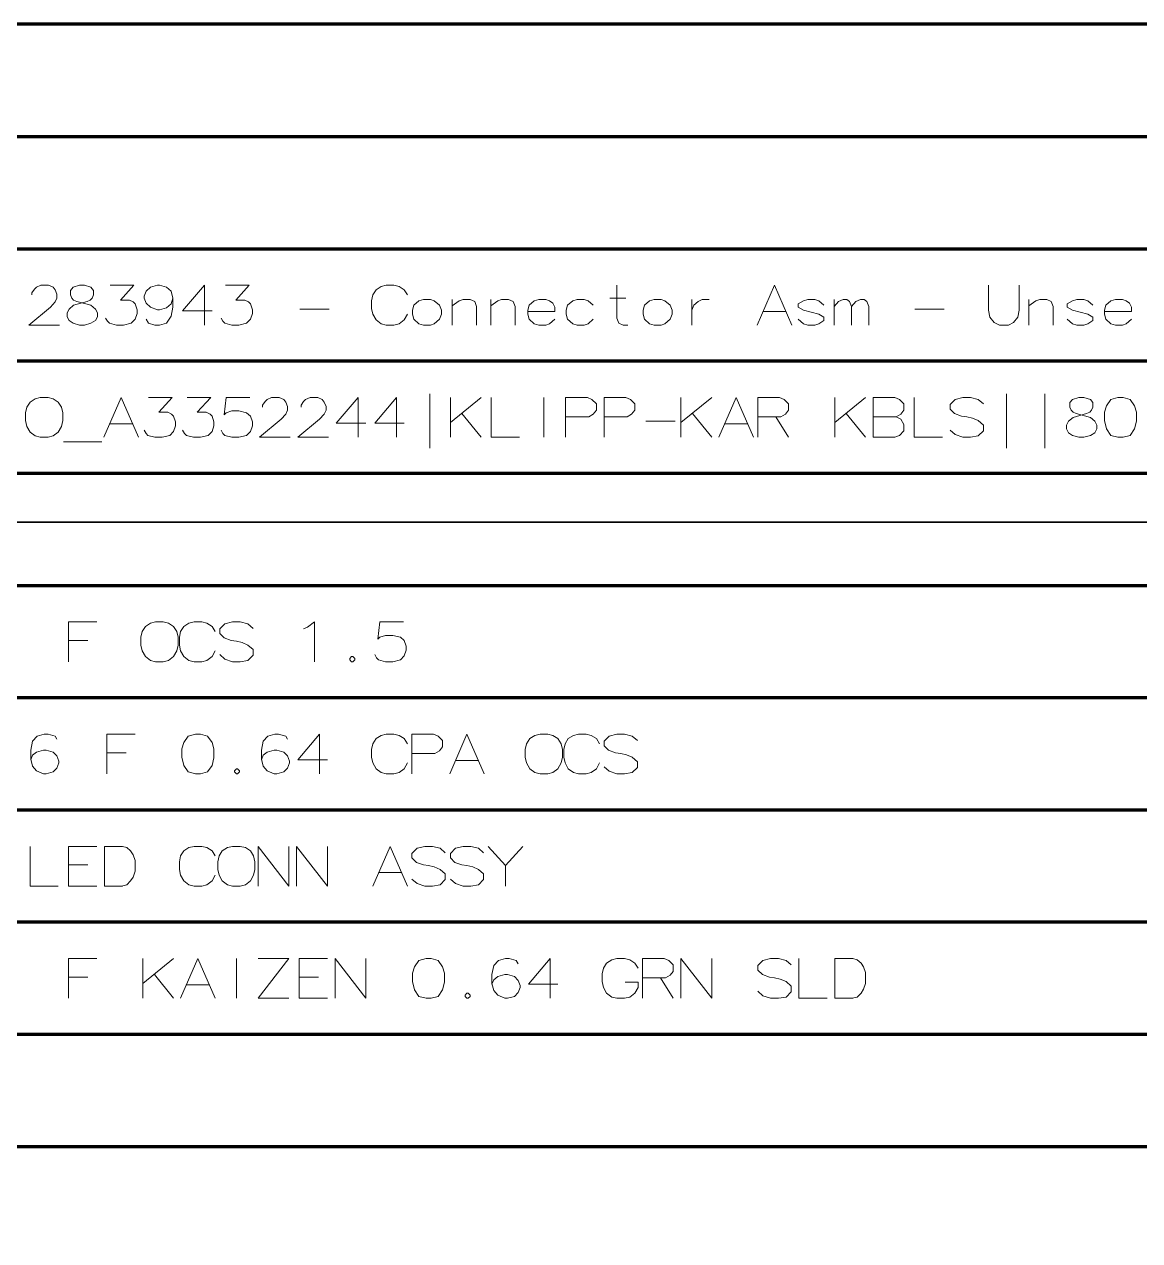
# Model space of a CAD drawing. Header units: millimetres. Extents: x 0 to 174, y 0 to 33.
# Drawn here: x 87.254 to 91.234, y 24.397 to 28.736 of the extents above; entities that cross this region are included whole.
import ezdxf

# ---------------------------------------------------------------- set-up
doc = ezdxf.new("R2010")
doc.units = ezdxf.units.MM
doc.layers.add('PDF_Geomertry', color=7, linetype='Continuous', true_color=0x405f80)

msp = doc.modelspace()

# ---------------------------------------------------------------- linework, layer by layer
at = {"layer": 'PDF_Geomertry', "color": 165, "lineweight": 70, "true_color": 0x5267a5}
for points in [[(70.2461, 27.1347), (70.2461, 26.7346), (71.3026, 26.7346), (71.3026, 27.1347), (75.611, 27.1347), (75.611, 27.535), (83.901, 27.535), (83.901, 27.9353), (85.7837, 27.9353), (85.7837, 28.3354), (98.9892, 28.3354), (98.9892, 28.7357), (85.7837, 28.7357)], [(70.2461, 26.7346), (70.2461, 26.3343), (71.3026, 26.3343), (71.3026, 26.7346), (75.611, 26.7346), (75.611, 27.1347), (83.901, 27.1347), (83.901, 27.535), (85.7837, 27.535), (85.7837, 27.9353), (98.9892, 27.9353), (98.9892, 28.3354)], [(70.2461, 26.3343), (70.2461, 25.934), (71.3026, 25.934), (71.3026, 26.3343), (75.611, 26.3343), (75.611, 26.7346), (83.901, 26.7346), (83.901, 27.1347), (85.7837, 27.1347), (85.7837, 27.535), (98.9892, 27.535), (98.9892, 27.9353)], [(70.2461, 25.934), (70.2461, 25.5339), (71.3026, 25.5339), (71.3026, 25.934), (75.611, 25.934), (75.611, 26.3343), (83.901, 26.3343), (83.901, 26.7346), (85.7837, 26.7346), (85.7837, 27.1347), (98.9892, 27.1347), (98.9892, 27.535)], [(70.2461, 25.5339), (70.2461, 25.1336), (71.3026, 25.1336), (71.3026, 25.5339), (75.611, 25.5339), (75.611, 25.934), (83.901, 25.934), (83.901, 26.3343), (85.7837, 26.3343), (85.7837, 26.7346), (98.9892, 26.7346), (98.9892, 27.1347)], [(70.2461, 25.1336), (70.2461, 24.7333), (71.3026, 24.7333), (71.3026, 25.1336), (75.611, 25.1336), (75.611, 25.5339), (83.901, 25.5339), (83.901, 25.934), (85.7837, 25.934), (85.7837, 26.3343), (98.9892, 26.3343), (98.9892, 26.7346)], [(70.2461, 24.7333), (70.2461, 24.3332), (71.3026, 24.3332), (71.3026, 24.7333), (75.611, 24.7333), (75.611, 25.1336), (83.901, 25.1336), (83.901, 25.5339), (85.7837, 25.5339), (85.7837, 25.934), (98.9892, 25.934), (98.9892, 26.3343)], [(70.2461, 24.3332), (70.2461, 23.9329), (71.3026, 23.9329), (71.3026, 24.3332), (75.611, 24.3332), (75.611, 24.7333), (83.901, 24.7333), (83.901, 25.1336), (85.7837, 25.1336), (85.7837, 25.5339), (98.9892, 25.5339), (98.9892, 25.934)], [(70.2461, 23.9329), (70.2461, 23.5326), (71.3026, 23.5326), (71.3026, 23.9329), (75.611, 23.9329), (75.611, 24.3332), (83.901, 24.3332), (83.901, 24.7333), (85.7837, 24.7333), (85.7837, 25.1336), (98.9892, 25.1336), (98.9892, 25.5339)], [(70.2461, 23.5326), (70.2461, 23.1324), (71.3026, 23.1324), (71.3026, 23.5326), (75.611, 23.5326), (75.611, 23.9329), (83.901, 23.9329), (83.901, 24.3332), (85.7837, 24.3332), (85.7837, 24.7333), (98.9892, 24.7333), (98.9892, 25.1336)]]:
    msp.add_lwpolyline(points, dxfattribs=at)
at = {"layer": 'PDF_Geomertry', "color": 18, "lineweight": 13, "true_color": 0x260000}
for points in [[(87.3794, 27.6631), (87.2697, 27.6631), (87.3474, 27.7271), (87.3635, 27.7454), (87.3703, 27.7592), (87.3703, 27.7728), (87.3635, 27.7889), (87.3565, 27.7981), (87.3406, 27.8049), (87.3132, 27.8049), (87.2971, 27.7981), (87.2903, 27.7911), (87.2811, 27.7774), (87.2811, 27.7706)], [(87.544, 27.6882), (87.5508, 27.6768), (87.5578, 27.67), (87.5829, 27.6631), (87.6081, 27.6631), (87.6354, 27.67), (87.6492, 27.6837), (87.656, 27.7043), (87.656, 27.7179), (87.6492, 27.7386), (87.6424, 27.7454), (87.6286, 27.7522), (87.5967, 27.7522), (87.6446, 27.8049), (87.56, 27.8049)], [(87.784, 27.7592), (87.7772, 27.7843), (87.7612, 27.7981), (87.7361, 27.8049), (87.7292, 27.8049), (87.704, 27.7981), (87.6881, 27.7843), (87.6812, 27.766), (87.6812, 27.7592), (87.6881, 27.7408), (87.704, 27.7271), (87.7292, 27.7179), (87.7361, 27.7179), (87.7612, 27.7249), (87.7772, 27.7386), (87.784, 27.7592), (87.784, 27.7271), (87.7772, 27.6951), (87.7612, 27.67), (87.7361, 27.6631), (87.72, 27.6631), (87.6972, 27.67), (87.6881, 27.6837)], [(87.9235, 27.7133), (87.8183, 27.7133), (87.8961, 27.8049), (87.8961, 27.7363), (87.8961, 27.6631)], [(87.9556, 27.6882), (87.9624, 27.6768), (87.9692, 27.67), (87.9943, 27.6631), (88.0194, 27.6631), (88.0469, 27.67), (88.0607, 27.6837), (88.0675, 27.7043), (88.0675, 27.7179), (88.0607, 27.7386), (88.0537, 27.7454), (88.0401, 27.7522), (88.0081, 27.7522), (88.0561, 27.8049), (87.9715, 27.8049)], [(88.6207, 27.7019), (88.6093, 27.6814), (88.591, 27.6676), (88.5728, 27.6631), (88.5453, 27.6631), (88.5269, 27.6676), (88.5087, 27.6814), (88.4972, 27.7019), (88.4928, 27.7225), (88.4928, 27.75), (88.4972, 27.7706), (88.5087, 27.7889), (88.5269, 27.8003), (88.5453, 27.8049), (88.5728, 27.8049), (88.591, 27.8003), (88.6093, 27.7889), (88.6207, 27.7706)], [(89.4071, 27.6631), (89.3911, 27.6631), (89.3751, 27.67), (89.3683, 27.6882), (89.3683, 27.8049)], [(89.8689, 27.6631), (89.9306, 27.8049), (89.9924, 27.6631)], [(90.8039, 27.8049), (90.8039, 27.7157), (90.7993, 27.6906), (90.7833, 27.6722), (90.765, 27.6631), (90.7331, 27.6631), (90.7147, 27.6722), (90.6987, 27.6906), (90.6942, 27.7157), (90.6942, 27.8049)], [(88.8676, 27.6631), (88.8676, 27.7294), (88.8608, 27.7476), (88.8447, 27.7546), (88.8196, 27.7546), (88.806, 27.75), (88.7807, 27.7317)], [(88.7807, 27.6631), (88.7807, 27.7546)], [(89.0049, 27.6631), (89.0049, 27.7294), (88.9979, 27.7476), (88.9819, 27.7546), (88.9568, 27.7546), (88.9431, 27.75), (88.9179, 27.7317)], [(88.9179, 27.6631), (88.9179, 27.7546)], [(89.0506, 27.7111), (89.1465, 27.7111), (89.1465, 27.7271), (89.1397, 27.7408), (89.1282, 27.75), (89.1146, 27.7546), (89.0893, 27.7546), (89.0733, 27.75), (89.0551, 27.734), (89.0506, 27.7157), (89.0506, 27.7019), (89.0551, 27.6837), (89.0733, 27.6676), (89.0893, 27.6631), (89.1146, 27.6631), (89.1282, 27.6676), (89.1465, 27.6837)], [(89.2836, 27.734), (89.2654, 27.75), (89.2517, 27.7546), (89.2265, 27.7546), (89.2106, 27.75), (89.1922, 27.734), (89.1876, 27.7157), (89.1876, 27.7019), (89.1922, 27.6837), (89.2106, 27.6676), (89.2265, 27.6631), (89.2517, 27.6631), (89.2654, 27.6676), (89.2836, 27.6837)], [(89.3431, 27.7592), (89.4003, 27.7592)], [(89.6357, 27.7546), (89.6357, 27.6631)], [(89.6357, 27.7157), (89.6426, 27.734), (89.6586, 27.7476), (89.6724, 27.7546), (89.6975, 27.7546)], [(90.1067, 27.734), (90.0883, 27.75), (90.0746, 27.7546), (90.0494, 27.7546), (90.0335, 27.75), (90.0153, 27.7386), (90.0153, 27.7271), (90.0335, 27.7157), (90.061, 27.7089), (90.0883, 27.7019), (90.1067, 27.6906), (90.1067, 27.6792), (90.0883, 27.6676), (90.0746, 27.6631), (90.0494, 27.6631), (90.0335, 27.6676), (90.0153, 27.6837)], [(90.1432, 27.6631), (90.1432, 27.7546)], [(90.1432, 27.7294), (90.1592, 27.7476), (90.1753, 27.7546), (90.1889, 27.7546), (90.1981, 27.7476), (90.205, 27.7294), (90.221, 27.7476), (90.2369, 27.7546), (90.2507, 27.7546), (90.2599, 27.7476), (90.2667, 27.7294), (90.2667, 27.6631)], [(90.205, 27.7294), (90.205, 27.6631)], [(90.925, 27.6631), (90.925, 27.7294), (90.9182, 27.7476), (90.9022, 27.7546), (90.8771, 27.7546), (90.8633, 27.75), (90.8382, 27.7317)], [(90.8382, 27.6631), (90.8382, 27.7546)], [(91.0668, 27.734), (91.0485, 27.75), (91.0347, 27.7546), (91.0096, 27.7546), (90.9936, 27.75), (90.9753, 27.7386), (90.9753, 27.7271), (90.9936, 27.7157), (91.0211, 27.7089), (91.0485, 27.7019), (91.0668, 27.6906), (91.0668, 27.6792), (91.0485, 27.6676), (91.0347, 27.6631), (91.0096, 27.6631), (90.9936, 27.6676), (90.9753, 27.6837)], [(91.1079, 27.7111), (91.2039, 27.7111), (91.2039, 27.7271), (91.1971, 27.7408), (91.1857, 27.75), (91.1719, 27.7546), (91.1468, 27.7546), (91.1308, 27.75), (91.1125, 27.734), (91.1079, 27.7157), (91.1079, 27.7019), (91.1125, 27.6837), (91.1308, 27.6676), (91.1468, 27.6631), (91.1719, 27.6631), (91.1857, 27.6676), (91.2039, 27.6837)], [(88.2367, 27.7203), (88.3418, 27.7203)], [(89.8894, 27.7111), (89.9718, 27.7111)], [(90.4312, 27.7203), (90.5364, 27.7203)], [(87.5372, 27.2629), (87.5989, 27.4046), (87.6606, 27.2629)], [(87.6812, 27.2881), (87.6881, 27.2767), (87.6949, 27.2697), (87.72, 27.2629), (87.7451, 27.2629), (87.7726, 27.2697), (87.7864, 27.2835), (87.7932, 27.304), (87.7932, 27.3178), (87.7864, 27.3383), (87.7794, 27.3451), (87.7658, 27.3521), (87.7337, 27.3521), (87.7818, 27.4046), (87.6972, 27.4046)], [(87.8183, 27.2881), (87.8253, 27.2767), (87.8321, 27.2697), (87.8572, 27.2629), (87.8824, 27.2629), (87.9097, 27.2697), (87.9235, 27.2835), (87.9304, 27.304), (87.9304, 27.3178), (87.9235, 27.3383), (87.9167, 27.3451), (87.9029, 27.3521), (87.871, 27.3521), (87.9189, 27.4046), (87.8343, 27.4046)], [(87.9556, 27.2881), (87.9624, 27.2767), (87.9692, 27.2697), (87.9943, 27.2629), (88.0194, 27.2629), (88.0469, 27.2697), (88.0607, 27.2835), (88.0675, 27.304), (88.0675, 27.3178), (88.0607, 27.3383), (88.0469, 27.3497), (88.0194, 27.3567), (87.9943, 27.3567), (87.9737, 27.3497), (87.9669, 27.3429), (87.9737, 27.4046), (88.0583, 27.4046)], [(88.2024, 27.2629), (88.0926, 27.2629), (88.1704, 27.3269), (88.1864, 27.3451), (88.1932, 27.3589), (88.1932, 27.3726), (88.1864, 27.3886), (88.1796, 27.3978), (88.1635, 27.4046), (88.1361, 27.4046), (88.1201, 27.3978), (88.1132, 27.3908), (88.1042, 27.3772), (88.1042, 27.3703)], [(88.3396, 27.2629), (88.2299, 27.2629), (88.3075, 27.3269), (88.3236, 27.3451), (88.3304, 27.3589), (88.3304, 27.3726), (88.3236, 27.3886), (88.3167, 27.3978), (88.3007, 27.4046), (88.2733, 27.4046), (88.2572, 27.3978), (88.2504, 27.3908), (88.2412, 27.3772), (88.2412, 27.3703)], [(88.4721, 27.3132), (88.3669, 27.3132), (88.4447, 27.4046), (88.4447, 27.336), (88.4447, 27.2629)], [(88.6093, 27.3132), (88.5042, 27.3132), (88.5819, 27.4046), (88.5819, 27.336), (88.5819, 27.2629)], [(88.7007, 27.224), (88.7007, 27.32), (88.7007, 27.4183)], [(88.7739, 27.4046), (88.7739, 27.2629)], [(88.7739, 27.3154), (88.8836, 27.4046)], [(88.9201, 27.4046), (88.9201, 27.2629), (89.0208, 27.2629)], [(89.1076, 27.2629), (89.1076, 27.4046)], [(89.1854, 27.336), (89.2676, 27.336), (89.2836, 27.3451), (89.2951, 27.3589), (89.2951, 27.3818), (89.2792, 27.3978), (89.2631, 27.4046), (89.1854, 27.4046), (89.1854, 27.2629)], [(89.3225, 27.336), (89.4049, 27.336), (89.4208, 27.3451), (89.4322, 27.3589), (89.4322, 27.3818), (89.4162, 27.3978), (89.4003, 27.4046), (89.3225, 27.4046), (89.3225, 27.2629)], [(89.5968, 27.4046), (89.5968, 27.2629)], [(89.5968, 27.3154), (89.7065, 27.4046)], [(89.7318, 27.2629), (89.7935, 27.4046), (89.8551, 27.2629)], [(89.8712, 27.336), (89.9535, 27.336), (89.9694, 27.3451), (89.981, 27.3589), (89.981, 27.3818), (89.9649, 27.3978), (89.9489, 27.4046), (89.8712, 27.4046), (89.8712, 27.2629)], [(90.1456, 27.4046), (90.1456, 27.2629)], [(90.1456, 27.3154), (90.2553, 27.4046)], [(90.429, 27.4046), (90.429, 27.2629), (90.5296, 27.2629)], [(90.6758, 27.3818), (90.6576, 27.3978), (90.6301, 27.4046), (90.6028, 27.4046), (90.5753, 27.3978), (90.5569, 27.3794), (90.5569, 27.3635), (90.5731, 27.3475), (90.5982, 27.3383), (90.6164, 27.336), (90.6369, 27.3315), (90.6576, 27.3224), (90.6758, 27.3063), (90.6758, 27.2857), (90.6576, 27.2675), (90.6301, 27.2629), (90.6028, 27.2629), (90.5753, 27.2721), (90.5569, 27.2881)], [(90.7582, 27.224), (90.7582, 27.32), (90.7582, 27.4183)], [(90.8953, 27.224), (90.8953, 27.32), (90.8953, 27.4183)], [(88.815, 27.3475), (88.8836, 27.2629)], [(89.6381, 27.3475), (89.7065, 27.2629)], [(89.9351, 27.336), (89.981, 27.2629)], [(90.1867, 27.3475), (90.2553, 27.2629)], [(90.2826, 27.336), (90.365, 27.336)], [(87.5578, 27.3108), (87.64, 27.3108)], [(89.4711, 27.32), (89.5762, 27.32)], [(89.7524, 27.3108), (89.8346, 27.3108)], [(87.5303, 27.2469), (87.3932, 27.2469)], [(87.4114, 26.4624), (87.4114, 26.6042), (87.5121, 26.6042)], [(87.935, 26.5013), (87.9235, 26.4807), (87.9053, 26.4669), (87.8869, 26.4624), (87.8594, 26.4624), (87.8412, 26.4669), (87.8229, 26.4807), (87.8115, 26.5013), (87.8069, 26.5218), (87.8069, 26.5493), (87.8115, 26.5699), (87.8229, 26.5882), (87.8412, 26.5996), (87.8594, 26.6042), (87.8869, 26.6042), (87.9053, 26.5996), (87.9235, 26.5882), (87.935, 26.5699)], [(88.0699, 26.5812), (88.0515, 26.5972), (88.024, 26.6042), (87.9967, 26.6042), (87.9692, 26.5972), (87.951, 26.579), (87.951, 26.5631), (87.9669, 26.5469), (87.9921, 26.5379), (88.0104, 26.5356), (88.031, 26.531), (88.0515, 26.5218), (88.0699, 26.5058), (88.0699, 26.4853), (88.0515, 26.4669), (88.024, 26.4624), (87.9967, 26.4624), (87.9692, 26.4715), (87.951, 26.4875)], [(88.2504, 26.579), (88.2642, 26.5858), (88.2893, 26.6042), (88.2893, 26.4624)], [(88.5042, 26.4875), (88.511, 26.4761), (88.5179, 26.4693), (88.5431, 26.4624), (88.5682, 26.4624), (88.5956, 26.4693), (88.6093, 26.4829), (88.6161, 26.5036), (88.6161, 26.5172), (88.6093, 26.5379), (88.5956, 26.5493), (88.5682, 26.5561), (88.5431, 26.5561), (88.5225, 26.5493), (88.5156, 26.5424), (88.5225, 26.6042), (88.6071, 26.6042)], [(87.48, 26.5379), (87.4114, 26.5379)], [(87.3703, 26.1856), (87.3635, 26.1971), (87.3383, 26.2039), (87.3246, 26.2039), (87.2994, 26.1971), (87.2835, 26.1788), (87.2765, 26.1468), (87.2765, 26.1147), (87.2835, 26.0896), (87.2971, 26.0736), (87.3222, 26.0622), (87.3314, 26.0622), (87.3565, 26.069), (87.3703, 26.0828), (87.3771, 26.101), (87.3771, 26.1079), (87.3703, 26.1263), (87.3565, 26.1399), (87.3314, 26.1468), (87.3222, 26.1468), (87.2971, 26.1399), (87.2835, 26.1285), (87.2765, 26.1125)], [(87.5486, 26.0622), (87.5486, 26.2039), (87.6492, 26.2039)], [(88.1932, 26.1856), (88.1864, 26.1971), (88.1612, 26.2039), (88.1475, 26.2039), (88.1224, 26.1971), (88.1064, 26.1788), (88.0996, 26.1468), (88.0996, 26.1147), (88.1064, 26.0896), (88.1201, 26.0736), (88.1453, 26.0622), (88.1544, 26.0622), (88.1796, 26.069), (88.1932, 26.0828), (88.2001, 26.101), (88.2001, 26.1079), (88.1932, 26.1263), (88.1796, 26.1399), (88.1544, 26.1468), (88.1453, 26.1468), (88.1201, 26.1399), (88.1064, 26.1285), (88.0996, 26.1125)], [(88.335, 26.1125), (88.2299, 26.1125), (88.3075, 26.2039), (88.3075, 26.1353), (88.3075, 26.0622)], [(88.6207, 26.101), (88.6093, 26.0804), (88.591, 26.0668), (88.5728, 26.0622), (88.5453, 26.0622), (88.5269, 26.0668), (88.5087, 26.0804), (88.4972, 26.101), (88.4928, 26.1217), (88.4928, 26.149), (88.4972, 26.1696), (88.5087, 26.1879), (88.5269, 26.1993), (88.5453, 26.2039), (88.5728, 26.2039), (88.591, 26.1993), (88.6093, 26.1879), (88.6207, 26.1696)], [(88.6368, 26.1353), (88.719, 26.1353), (88.735, 26.1444), (88.7465, 26.1582), (88.7465, 26.1811), (88.7304, 26.1971), (88.7144, 26.2039), (88.6368, 26.2039), (88.6368, 26.0622)], [(88.7717, 26.0622), (88.8333, 26.2039), (88.895, 26.0622)], [(89.3065, 26.101), (89.2951, 26.0804), (89.2768, 26.0668), (89.2585, 26.0622), (89.2311, 26.0622), (89.2128, 26.0668), (89.1946, 26.0804), (89.1831, 26.101), (89.1785, 26.1217), (89.1785, 26.149), (89.1831, 26.1696), (89.1946, 26.1879), (89.2128, 26.1993), (89.2311, 26.2039), (89.2585, 26.2039), (89.2768, 26.1993), (89.2951, 26.1879), (89.3065, 26.1696)], [(89.4414, 26.1811), (89.4232, 26.1971), (89.3957, 26.2039), (89.3683, 26.2039), (89.3408, 26.1971), (89.3225, 26.1788), (89.3225, 26.1628), (89.3386, 26.1468), (89.3637, 26.1376), (89.3819, 26.1353), (89.4025, 26.1307), (89.4232, 26.1217), (89.4414, 26.1056), (89.4414, 26.085), (89.4232, 26.0668), (89.3957, 26.0622), (89.3683, 26.0622), (89.3408, 26.0713), (89.3225, 26.0874)], [(87.6172, 26.1376), (87.5486, 26.1376)], [(88.7922, 26.1101), (88.8744, 26.1101)], [(87.2743, 25.8036), (87.2743, 25.6619), (87.3749, 25.6619)], [(87.5121, 25.6619), (87.4114, 25.6619), (87.4114, 25.8036), (87.5121, 25.8036)], [(87.6011, 25.6619), (87.6194, 25.6665), (87.6332, 25.6803), (87.6424, 25.6939), (87.6492, 25.7146), (87.6492, 25.7533), (87.6424, 25.774), (87.6332, 25.7876), (87.6194, 25.7992), (87.6035, 25.8036), (87.5394, 25.8036), (87.5394, 25.6619), (87.6035, 25.6619)], [(87.935, 25.7008), (87.9235, 25.6803), (87.9053, 25.6665), (87.8869, 25.6619), (87.8594, 25.6619), (87.8412, 25.6665), (87.8229, 25.6803), (87.8115, 25.7008), (87.8069, 25.7214), (87.8069, 25.7488), (87.8115, 25.7694), (87.8229, 25.7876), (87.8412, 25.7992), (87.8594, 25.8036), (87.8869, 25.8036), (87.9053, 25.7992), (87.9235, 25.7876), (87.935, 25.7694)], [(88.1978, 25.8036), (88.1978, 25.6619), (88.0881, 25.8036), (88.0881, 25.6619)], [(88.335, 25.8036), (88.335, 25.6619), (88.2253, 25.8036), (88.2253, 25.6619)], [(88.4972, 25.6619), (88.559, 25.8036), (88.6207, 25.6619)], [(88.7556, 25.7808), (88.7374, 25.7968), (88.7099, 25.8036), (88.6825, 25.8036), (88.655, 25.7968), (88.6368, 25.7785), (88.6368, 25.7625), (88.6528, 25.7465), (88.6779, 25.7374), (88.6961, 25.7351), (88.7168, 25.7306), (88.7374, 25.7214), (88.7556, 25.7054), (88.7556, 25.6849), (88.7374, 25.6665), (88.7099, 25.6619), (88.6825, 25.6619), (88.655, 25.6711), (88.6368, 25.6871)], [(88.8928, 25.7808), (88.8744, 25.7968), (88.8471, 25.8036), (88.8196, 25.8036), (88.7922, 25.7968), (88.7739, 25.7785), (88.7739, 25.7625), (88.7899, 25.7465), (88.815, 25.7374), (88.8333, 25.7351), (88.8539, 25.7306), (88.8744, 25.7214), (88.8928, 25.7054), (88.8928, 25.6849), (88.8744, 25.6665), (88.8471, 25.6619), (88.8196, 25.6619), (88.7922, 25.6711), (88.7739, 25.6871)], [(88.9087, 25.8036), (88.9706, 25.7351), (89.0322, 25.8036)], [(87.48, 25.7374), (87.4114, 25.7374)], [(88.9706, 25.7351), (88.9706, 25.6619)], [(88.5179, 25.71), (88.6001, 25.71)], [(87.4114, 25.2617), (87.4114, 25.4035), (87.5121, 25.4035)], [(87.6767, 25.4035), (87.6767, 25.2617)], [(87.6767, 25.3143), (87.7864, 25.4035)], [(87.8115, 25.2617), (87.8732, 25.4035), (87.935, 25.2617)], [(88.0104, 25.2617), (88.0104, 25.4035)], [(88.0881, 25.4035), (88.1978, 25.4035), (88.0881, 25.2617), (88.1978, 25.2617)], [(88.335, 25.2617), (88.2344, 25.2617), (88.2344, 25.4035), (88.335, 25.4035)], [(88.4721, 25.4035), (88.4721, 25.2617), (88.3624, 25.4035), (88.3624, 25.2617)], [(89.0162, 25.3851), (89.0093, 25.3965), (88.9842, 25.4035), (88.9706, 25.4035), (88.9454, 25.3965), (88.9293, 25.3783), (88.9225, 25.3463), (88.9225, 25.3143), (88.9293, 25.2892), (88.9431, 25.2732), (88.9682, 25.2617), (88.9774, 25.2617), (89.0025, 25.2686), (89.0162, 25.2822), (89.0231, 25.3006), (89.0231, 25.3074), (89.0162, 25.3257), (89.0025, 25.3394), (88.9774, 25.3463), (88.9682, 25.3463), (88.9431, 25.3394), (88.9293, 25.3281), (88.9225, 25.3119)], [(89.1579, 25.3119), (89.0528, 25.3119), (89.1306, 25.4035), (89.1306, 25.3349), (89.1306, 25.2617)], [(89.3979, 25.3189), (89.4437, 25.3189), (89.4437, 25.3006), (89.4322, 25.28), (89.414, 25.2663), (89.3957, 25.2617), (89.3683, 25.2617), (89.35, 25.2663), (89.3317, 25.28), (89.3203, 25.3006), (89.3157, 25.3211), (89.3157, 25.3486), (89.3203, 25.3692), (89.3317, 25.3875), (89.35, 25.3989), (89.3683, 25.4035), (89.3957, 25.4035), (89.414, 25.3989), (89.4322, 25.3875), (89.4437, 25.3692)], [(89.4597, 25.3349), (89.5419, 25.3349), (89.5581, 25.344), (89.5694, 25.3578), (89.5694, 25.3806), (89.5535, 25.3965), (89.5375, 25.4035), (89.4597, 25.4035), (89.4597, 25.2617)], [(89.7065, 25.4035), (89.7065, 25.2617), (89.5968, 25.4035), (89.5968, 25.2617)], [(89.99, 25.3806), (89.9718, 25.3965), (89.9443, 25.4035), (89.9169, 25.4035), (89.8894, 25.3965), (89.8712, 25.3783), (89.8712, 25.3624), (89.8872, 25.3463), (89.9124, 25.3371), (89.9306, 25.3349), (89.9512, 25.3303), (89.9718, 25.3211), (89.99, 25.3051), (89.99, 25.2846), (89.9718, 25.2663), (89.9443, 25.2617), (89.9169, 25.2617), (89.8894, 25.2708), (89.8712, 25.2868)], [(90.0175, 25.4035), (90.0175, 25.2617), (90.1181, 25.2617)], [(90.2072, 25.2617), (90.2256, 25.2663), (90.2393, 25.28), (90.2483, 25.2938), (90.2553, 25.3143), (90.2553, 25.3532), (90.2483, 25.3738), (90.2393, 25.3875), (90.2256, 25.3989), (90.2096, 25.4035), (90.1456, 25.4035), (90.1456, 25.2617), (90.2096, 25.2617)], [(87.48, 25.3371), (87.4114, 25.3371)], [(87.7178, 25.3463), (87.7864, 25.2617)], [(88.3029, 25.3371), (88.2344, 25.3371)], [(87.8321, 25.3097), (87.9143, 25.3097)], [(89.5237, 25.3349), (89.5694, 25.2617)]]:
    msp.add_lwpolyline(points, dxfattribs=at)
for points in [[(87.4914, 27.734), (87.4411, 27.7476), (87.4297, 27.7522), (87.4229, 27.7592), (87.4183, 27.7706), (87.4183, 27.7865), (87.4275, 27.7981), (87.4503, 27.8049), (87.4686, 27.8049), (87.4914, 27.7981), (87.5006, 27.7865), (87.5006, 27.7706), (87.496, 27.7592), (87.4892, 27.7522), (87.4778, 27.7476), (87.4297, 27.734), (87.4138, 27.7203), (87.4068, 27.7065), (87.4068, 27.6928), (87.4138, 27.6792), (87.4275, 27.67), (87.4503, 27.6631), (87.4686, 27.6631), (87.4914, 27.67), (87.5075, 27.6792), (87.5143, 27.6928), (87.5143, 27.7065), (87.5075, 27.7203)], [(88.6779, 27.7546), (88.6619, 27.75), (88.6436, 27.734), (88.639, 27.7157), (88.639, 27.7019), (88.6436, 27.6837), (88.6619, 27.6676), (88.6779, 27.6631), (88.7031, 27.6631), (88.7168, 27.6676), (88.735, 27.6837), (88.7419, 27.7019), (88.7419, 27.7157), (88.735, 27.734), (88.7168, 27.75), (88.7031, 27.7546), (88.6779, 27.7546)], [(89.5008, 27.7546), (89.4849, 27.75), (89.4665, 27.734), (89.4619, 27.7157), (89.4619, 27.7019), (89.4665, 27.6837), (89.4849, 27.6676), (89.5008, 27.6631), (89.526, 27.6631), (89.5397, 27.6676), (89.5581, 27.6837), (89.5649, 27.7019), (89.5649, 27.7157), (89.5581, 27.734), (89.5397, 27.75), (89.526, 27.7546), (89.5008, 27.7546)], [(87.3108, 27.4046), (87.2925, 27.4), (87.2743, 27.3886), (87.2628, 27.3703), (87.2583, 27.3497), (87.2583, 27.3224), (87.2628, 27.3018), (87.2743, 27.2811), (87.2925, 27.2675), (87.3108, 27.2629), (87.3383, 27.2629), (87.3565, 27.2675), (87.3749, 27.2811), (87.3862, 27.3018), (87.3908, 27.3224), (87.3908, 27.3497), (87.3862, 27.3703), (87.3749, 27.3886), (87.3565, 27.4), (87.3383, 27.4046), (87.3108, 27.4046)], [(90.3604, 27.2629), (90.3764, 27.2697), (90.3924, 27.2857), (90.3924, 27.3086), (90.381, 27.3269), (90.365, 27.336), (90.381, 27.3451), (90.3924, 27.3589), (90.3924, 27.3818), (90.3764, 27.3978), (90.3604, 27.4046), (90.2826, 27.4046), (90.2826, 27.2629)], [(91.0576, 27.3338), (91.0074, 27.3475), (90.996, 27.3521), (90.989, 27.3589), (90.9844, 27.3703), (90.9844, 27.3864), (90.9936, 27.3978), (91.0165, 27.4046), (91.0347, 27.4046), (91.0576, 27.3978), (91.0668, 27.3864), (91.0668, 27.3703), (91.0622, 27.3589), (91.0553, 27.3521), (91.0439, 27.3475), (90.996, 27.3338), (90.9799, 27.32), (90.9731, 27.3063), (90.9731, 27.2926), (90.9799, 27.2789), (90.9936, 27.2697), (91.0165, 27.2629), (91.0347, 27.2629), (91.0576, 27.2697), (91.0736, 27.2789), (91.0804, 27.2926), (91.0804, 27.3063), (91.0736, 27.32)], [(91.156, 27.4046), (91.1308, 27.3978), (91.1147, 27.3749), (91.1079, 27.3521), (91.1079, 27.3224), (91.1147, 27.2926), (91.1308, 27.2697), (91.156, 27.2629), (91.1742, 27.2629), (91.1993, 27.2697), (91.2154, 27.2926), (91.2222, 27.32), (91.2222, 27.3521), (91.2154, 27.3749), (91.1993, 27.3978), (91.1742, 27.4046), (91.156, 27.4046)], [(87.7224, 26.6042), (87.704, 26.5996), (87.6858, 26.5882), (87.6743, 26.5699), (87.6697, 26.5493), (87.6697, 26.5218), (87.6743, 26.5013), (87.6858, 26.4807), (87.704, 26.4669), (87.7224, 26.4624), (87.7497, 26.4624), (87.7681, 26.4669), (87.7864, 26.4807), (87.7978, 26.5013), (87.8024, 26.5218), (87.8024, 26.5493), (87.7978, 26.5699), (87.7864, 26.5882), (87.7681, 26.5996), (87.7497, 26.6042), (87.7224, 26.6042)], [(88.4333, 26.4693), (88.4333, 26.4739), (88.4264, 26.4807), (88.4218, 26.4807), (88.415, 26.4739), (88.415, 26.4693), (88.4218, 26.4624), (88.4264, 26.4624)], [(87.864, 26.2039), (87.8389, 26.1971), (87.8229, 26.1742), (87.8161, 26.1514), (87.8161, 26.1217), (87.8229, 26.0919), (87.8389, 26.069), (87.864, 26.0622), (87.8824, 26.0622), (87.9075, 26.069), (87.9235, 26.0919), (87.9304, 26.1193), (87.9304, 26.1514), (87.9235, 26.1742), (87.9075, 26.1971), (87.8824, 26.2039), (87.864, 26.2039)], [(89.0939, 26.2039), (89.0757, 26.1993), (89.0574, 26.1879), (89.046, 26.1696), (89.0414, 26.149), (89.0414, 26.1217), (89.046, 26.101), (89.0574, 26.0804), (89.0757, 26.0668), (89.0939, 26.0622), (89.1214, 26.0622), (89.1397, 26.0668), (89.1579, 26.0804), (89.1694, 26.101), (89.1739, 26.1217), (89.1739, 26.149), (89.1694, 26.1696), (89.1579, 26.1879), (89.1397, 26.1993), (89.1214, 26.2039), (89.0939, 26.2039)], [(88.0218, 26.069), (88.0218, 26.0736), (88.015, 26.0804), (88.0104, 26.0804), (88.0035, 26.0736), (88.0035, 26.069), (88.0104, 26.0622), (88.015, 26.0622)], [(87.9967, 25.8036), (87.9783, 25.7992), (87.9601, 25.7876), (87.9486, 25.7694), (87.944, 25.7488), (87.944, 25.7214), (87.9486, 25.7008), (87.9601, 25.6803), (87.9783, 25.6665), (87.9967, 25.6619), (88.024, 25.6619), (88.0424, 25.6665), (88.0607, 25.6803), (88.0721, 25.7008), (88.0767, 25.7214), (88.0767, 25.7488), (88.0721, 25.7694), (88.0607, 25.7876), (88.0424, 25.7992), (88.024, 25.8036), (87.9967, 25.8036)], [(88.6871, 25.4035), (88.6619, 25.3965), (88.6458, 25.3738), (88.639, 25.3508), (88.639, 25.3211), (88.6458, 25.2914), (88.6619, 25.2686), (88.6871, 25.2617), (88.7053, 25.2617), (88.7304, 25.2686), (88.7465, 25.2914), (88.7533, 25.3189), (88.7533, 25.3508), (88.7465, 25.3738), (88.7304, 25.3965), (88.7053, 25.4035), (88.6871, 25.4035)], [(88.8447, 25.2686), (88.8447, 25.2732), (88.8379, 25.28), (88.8333, 25.28), (88.8265, 25.2732), (88.8265, 25.2686), (88.8333, 25.2617), (88.8379, 25.2617)]]:
    msp.add_lwpolyline(points, close=True, dxfattribs=at)
at = {"layer": 'PDF_Geomertry', "color": 1, "lineweight": 35}
msp.add_lwpolyline([(70.3032, 26.9596), (98.9257, 26.9596)], dxfattribs=at)

doc.saveas('drawing.dxf')
